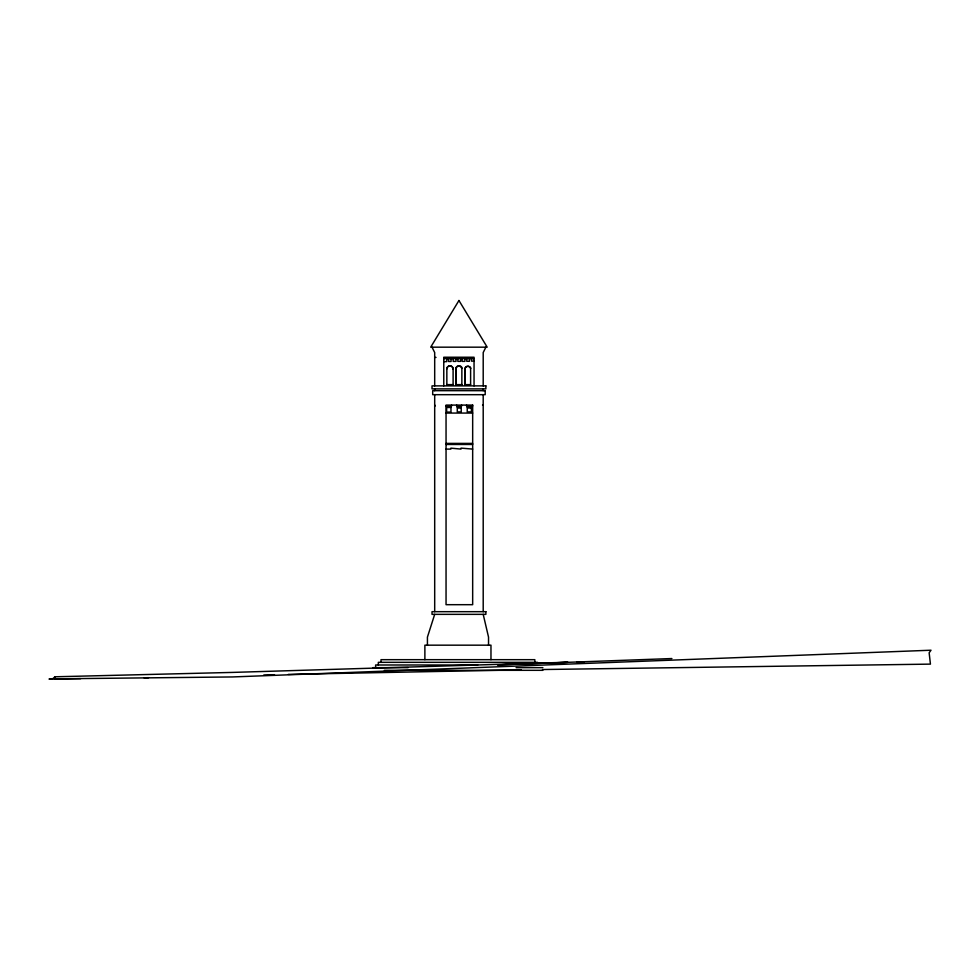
<?xml version="1.0" encoding="UTF-8"?>
<svg xmlns="http://www.w3.org/2000/svg" width="980" height="980" viewBox="0 0 980 980"><rect width="100%" height="100%" fill="white"/><g stroke="black" fill="none" stroke-linecap="round" stroke-linejoin="round"><path stroke-width="1.47" d="M567.812 662.247L232.382 672.415L54.966 676.788L54.794 678.846L232.542 676.947L931 650.218L929.15 652.79L930.437 664.122L542.479 669.536M434.691 614.35L427.427 637.123L427.427 645.171M485.872 347.177L483.201 352.543L483.201 385.875M54.966 676.788L52.442 679.018L49 679.054L80.678 678.65M520.392 664.06L497.534 664.881L671.9 658.548M523.442 663.95L544.77 663.178M550.87 662.958L567.628 662.358M578.298 661.978L584.386 661.757L576.852 661.978M144.048 677.793L148.58 677.682M263.804 674.975L274.51 674.718M288.292 674.399L521.25 669.83M434.691 357.418L436.014 357.418M443.769 358.607L474.051 358.607M474.051 361.13L471.527 361.13L471.527 358.607M443.769 361.62L446.77 361.62L446.77 358.607M446.684 384.638L453.115 384.638M434.691 405.083L435.353 405.855M482.54 405.083L483.201 405.083M446.047 406.038L451.56 406.038L451.56 405.083M472.666 405.965L466.603 405.965L466.603 405.083M446.647 407.374L450.984 407.374M457.28 407.313L461.225 407.313M467.24 407.264L471.417 407.264M446.047 413.07L472.666 413.07M446.047 443.401L472.666 443.401M446.047 444.467L472.666 444.467M446.047 449.097L450.874 449.097L450.874 448.142L461.004 449.097L461.004 448.117L472.666 449.097M537.518 662.333L378.329 662.333L378.329 664.991M477.689 664.991L375.634 664.991L375.634 667.649M372.951 667.649L408.096 667.649M516.093 667.649L542.883 667.649M384.332 670.32L542.883 670.32M432.021 347.177L434.691 352.543L434.691 385.875M483.201 614.35L488.53 637.123L488.53 645.171M534.835 662.333L534.835 659.675L381.012 659.675L381.012 662.333M490.968 659.675L490.968 645.171L424.879 645.171L424.879 659.675M483.201 388.876L483.201 390.677M483.201 394.683L483.201 611.679M474.051 385.875L474.051 357.235L443.769 357.235L443.769 385.875M471.417 405.965L471.417 411.894L467.24 411.894L467.24 405.965M470.461 407.264L470.461 408.011L468.305 408.011L468.305 407.264M469.445 358.607L469.445 361.289L466.762 361.289L466.762 358.607M464.9 358.607L464.9 361.375L462.131 361.375L462.131 358.607M464.753 384.944L464.753 368.982A3.222 3.222 0 0 1 470.951 368.235M461.605 405.083L461.605 406.063L456.68 406.063L456.68 405.083M461.225 406.063L461.225 411.906L457.28 411.906L457.28 406.063M460.612 358.607L460.612 361.375L457.844 361.375L457.844 358.607M460.22 407.313L460.22 407.986L458.15 407.986L458.15 407.313M455.982 358.607L455.982 361.399L453.189 361.399L453.189 358.607M455.798 384.944L455.798 368.982A3.21 3.21 0 0 1 458.187 365.871M453.103 384.944L453.103 368.982A3.124 3.124 0 0 0 449.979 365.846A3.124 3.124 0 0 0 446.843 368.982L446.843 384.944M451.057 358.607L451.057 361.485L448.558 361.485L448.558 358.607M450.984 406.038L450.984 412.09L446.647 412.09L446.647 406.038M449.796 407.374L447.664 407.374M434.691 388.876L434.691 390.677M434.691 394.683L434.691 611.679M446.684 369.178A3.222 3.222 0 0 1 449.906 365.957A3.222 3.222 0 0 1 453.115 369.178M459.853 365.871A3.21 3.21 0 0 1 462.119 368.149M458.946 300.505L430.698 347.177L487.195 347.177L458.946 300.505M461.862 384.638L455.872 384.638L455.872 369.178A3.001 3.001 0 0 1 458.873 366.177A3.001 3.001 0 0 1 461.862 369.178L461.862 384.638M470.608 384.638L464.986 384.638L464.986 369.178A2.817 2.817 0 0 1 467.791 366.361A2.817 2.817 0 0 1 470.608 369.178L470.608 384.638M485.86 385.875L432.021 385.875L432.021 388.876L485.86 388.876L485.86 385.875M485.198 390.677L432.695 390.677L432.695 394.683L485.198 394.683L485.198 390.677M472.666 405.083L446.047 405.083L446.047 604.685L472.666 604.685L472.666 405.083M485.872 611.679L432.021 611.679L432.021 614.35L485.872 614.35L485.86 611.679"/></g></svg>
